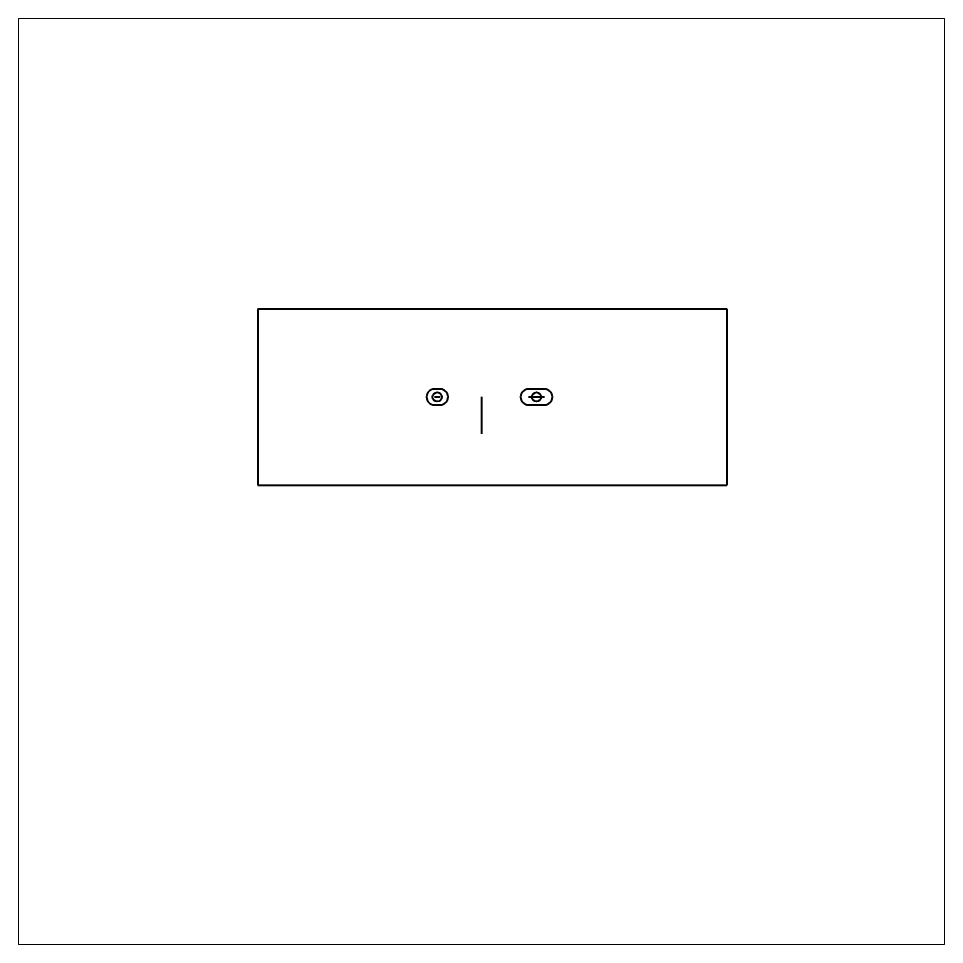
# Paper-space layout 'Sheet1' of a CAD drawing. Header units: millimetres. Extents: x 0 to 3.94, y 0 to 3.94.
# The model-space entities are those that its viewports show. They can reach past a viewport. Long polylines and large blocks are cut down to what shows.
import ezdxf

# ---------------------------------------------------------------- set-up
doc = ezdxf.new("R2010")
doc.units = ezdxf.units.MM
doc.header["$LTSCALE"] = 0.5
for name, color, linetype, lineweight in [('ModelSketch_Point', 7, 'Continuous', 40), ('ModelSketch_Visible', 7, 'Continuous', 40), ('Visible', 7, 'Continuous', 40)]:
    doc.layers.add(name, color=color, linetype=linetype, lineweight=lineweight)

msp = doc.modelspace()

# ---------------------------------------------------------------- linework, layer by layer
at = {"layer": 'ModelSketch_Point'}
for centre in [(68.55, 59.13), (79.27, 59.13)]:
    msp.add_circle(centre, 0.5, dxfattribs=at)
at = {"layer": 'ModelSketch_Visible'}
for p, q in [((68.24, 59.99), (68.87, 59.99)), ((68.24, 59.13), (68.87, 59.13)), ((73.32, 59.13), (73.32, 55.13)), ((78.4, 59.99), (80.14, 59.99)), ((78.4, 59.13), (80.14, 59.13)), ((68.24, 58.28), (68.87, 58.28)), ((78.4, 58.28), (80.14, 58.28))]:
    msp.add_line(p, q, dxfattribs=at)
for centre, start, end in [((68.24, 59.13), 90, 270), ((68.87, 59.13), 270, 90), ((78.4, 59.13), 90, 270), ((80.14, 59.13), 270, 90)]:
    msp.add_arc(centre, 0.851, start, end, dxfattribs=at)
at = {"layer": 'Visible'}
for p, q in [((49.19, 68.66), (49.19, 49.61)), ((49.19, 68.66), (99.83, 68.66)), ((99.83, 68.66), (99.83, 49.61)), ((49.19, 49.61), (99.83, 49.61))]:
    msp.add_line(p, q, dxfattribs=at)

psp = doc.layouts.new('Sheet1')

# ---------------------------------------------------------------- viewports
at = {"layer": '0', "view_target_point": (73.3273, 50)}
psp.add_viewport(center=(1.9685, 1.9685), size=(3.937, 3.93701), view_center_point=(0, 0), view_height=100, dxfattribs=at)

doc.saveas('drawing.dxf')
